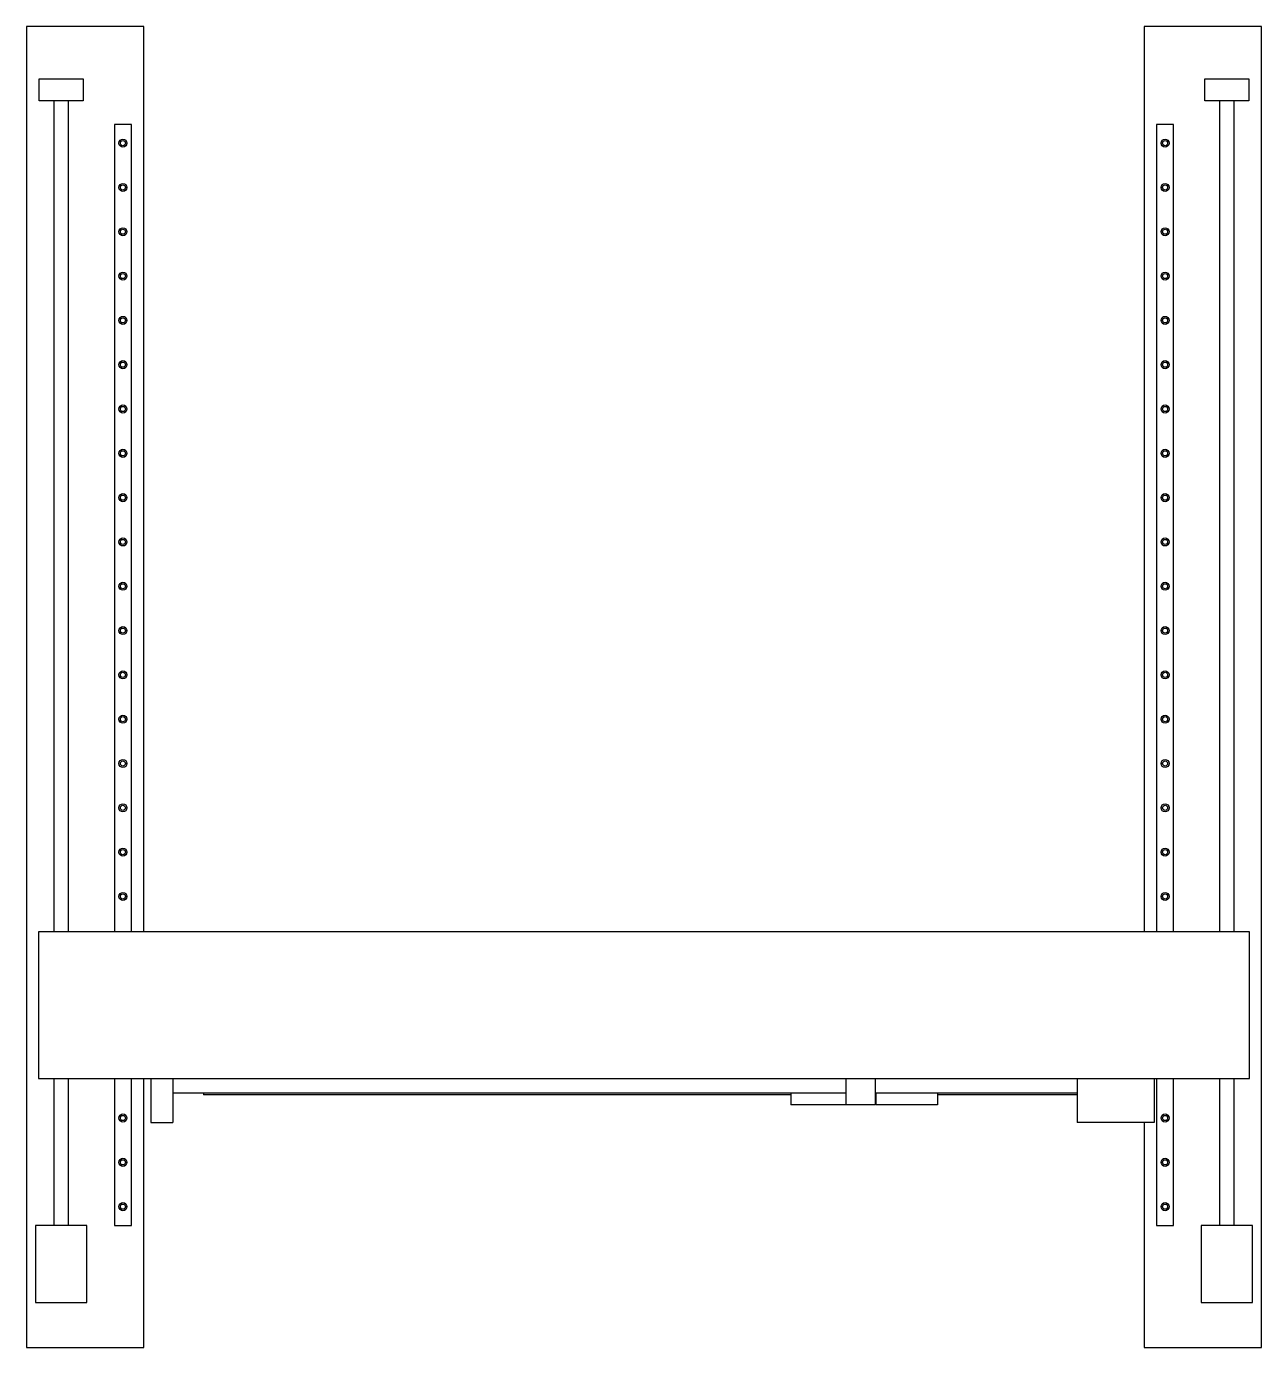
# Model space of a CAD drawing. Header units: millimetres. Extents: x 64 to 233, y 15 to 195.
import ezdxf

# ---------------------------------------------------------------- set-up
doc = ezdxf.new("R2010")
doc.units = ezdxf.units.MM
doc.layers.add('View001', color=7, linetype='CONTINUOUS')

msp = doc.modelspace()

# ---------------------------------------------------------------- linework, layer by layer
at = {"layer": 'View001'}
for p, q in [((64.35, 195), (64.35, 15)), ((80.35, 195), (64.35, 195)), ((80.35, 71.65), (80.35, 195)), ((216.65, 195), (216.65, 71.65)), ((232.65, 195), (216.65, 195)), ((232.65, 15), (232.65, 195)), ((66.1, 187.85), (72.1, 187.85)), ((66.1, 184.85), (66.1, 187.85)), ((72.1, 187.85), (72.1, 184.85)), ((224.9, 187.85), (230.9, 187.85)), ((224.9, 184.85), (224.9, 187.85)), ((230.9, 187.85), (230.9, 184.85)), ((72.1, 184.85), (66.1, 184.85)), ((68.1, 184.85), (68.1, 71.65)), ((70.1, 71.65), (70.1, 184.85)), ((230.9, 184.85), (224.9, 184.85)), ((226.9, 184.85), (226.9, 71.65)), ((228.9, 71.65), (228.9, 184.85)), ((76.35, 181.65), (76.35, 71.65)), ((78.65, 181.65), (76.35, 181.65)), ((78.65, 71.65), (78.65, 181.65)), ((218.35, 181.65), (218.35, 71.65)), ((220.65, 181.65), (218.35, 181.65)), ((220.65, 71.65), (220.65, 181.65)), ((66, 71.65), (66, 51.65)), ((231, 71.65), (66, 71.65)), ((231, 51.65), (231, 71.65)), ((66, 51.65), (231, 51.65)), ((68.1, 51.65), (68.1, 31.65)), ((70.1, 31.65), (70.1, 51.65)), ((76.35, 51.65), (76.35, 31.65)), ((78.65, 31.65), (78.65, 51.65)), ((80.35, 15), (80.35, 51.65)), ((81.3, 51.65), (81.3, 45.65)), ((84.3, 51.65), (84.3, 45.65)), ((176, 51.65), (176, 48.05)), ((180, 51.65), (180, 48.05)), ((207.5, 51.65), (207.5, 45.65)), ((218, 51.65), (218, 45.65)), ((218.35, 51.65), (218.35, 31.65)), ((220.65, 31.65), (220.65, 51.65)), ((226.9, 51.65), (226.9, 31.65)), ((228.9, 31.65), (228.9, 51.65)), ((176, 49.65), (84.3, 49.65)), ((88.5, 49.65), (88.5, 49.45)), ((168.5, 49.45), (88.5, 49.45)), ((168.5, 49.65), (168.5, 48.05)), ((207.5, 49.65), (180, 49.65)), ((180.1, 49.45), (180, 49.45)), ((180.1, 49.65), (180.1, 48.05)), ((188.5, 49.65), (188.5, 48.05)), ((207.5, 49.45), (188.5, 49.45)), ((176, 48.05), (168.5, 48.05)), ((180, 48.05), (176, 48.05)), ((188.5, 48.05), (180.1, 48.05)), ((81.3, 45.65), (84.3, 45.65)), ((218, 45.65), (207.5, 45.65)), ((216.65, 45.65), (216.65, 15)), ((72.6, 31.65), (65.6, 31.65)), ((65.6, 31.65), (65.6, 21.15)), ((72.6, 21.15), (72.6, 31.65)), ((76.35, 31.65), (78.65, 31.65)), ((218.35, 31.65), (220.65, 31.65)), ((231.4, 31.65), (224.4, 31.65)), ((224.4, 31.65), (224.4, 21.15)), ((231.4, 21.15), (231.4, 31.65)), ((65.6, 21.15), (72.6, 21.15)), ((224.4, 21.15), (231.4, 21.15)), ((64.35, 15), (80.35, 15)), ((216.65, 15), (232.65, 15))]:
    msp.add_line(p, q, dxfattribs=at)
for centre, radius in [((77.5, 179.1), 0.55), ((77.5, 179.1), 0.35), ((219.5, 179.1), 0.55), ((219.5, 179.1), 0.35), ((77.5, 173.0625), 0.55), ((77.5, 173.0625), 0.35), ((219.5, 173.0625), 0.55), ((219.5, 173.0625), 0.35), ((77.5, 167.025), 0.55), ((219.5, 167.025), 0.55), ((77.5, 167.025), 0.35), ((219.5, 167.025), 0.35), ((77.5, 160.9875), 0.55), ((77.5, 160.9875), 0.35), ((219.5, 160.9875), 0.55), ((219.5, 160.9875), 0.35), ((77.5, 154.95), 0.55), ((77.5, 154.95), 0.35), ((219.5, 154.95), 0.55), ((219.5, 154.95), 0.35), ((77.5, 148.9125), 0.55), ((219.5, 148.9125), 0.55), ((77.5, 148.9125), 0.35), ((219.5, 148.9125), 0.35), ((77.5, 142.875), 0.55), ((77.5, 142.875), 0.35), ((219.5, 142.875), 0.55), ((219.5, 142.875), 0.35), ((77.5, 136.8375), 0.55), ((77.5, 136.8375), 0.35), ((219.5, 136.8375), 0.55), ((219.5, 136.8375), 0.35), ((77.5, 130.8), 0.55), ((77.5, 130.8), 0.35), ((219.5, 130.8), 0.55), ((219.5, 130.8), 0.35), ((77.5, 124.7625), 0.55), ((77.5, 124.7625), 0.35), ((219.5, 124.7625), 0.55), ((219.5, 124.7625), 0.35), ((77.5, 118.725), 0.55), ((77.5, 118.725), 0.35), ((219.5, 118.725), 0.55), ((219.5, 118.725), 0.35), ((77.5, 112.6875), 0.55), ((77.5, 112.6875), 0.35), ((219.5, 112.6875), 0.55), ((219.5, 112.6875), 0.35), ((77.5, 106.65), 0.55), ((77.5, 106.65), 0.35), ((219.5, 106.65), 0.55), ((219.5, 106.65), 0.35), ((77.5, 100.6125), 0.55), ((77.5, 100.6125), 0.35), ((219.5, 100.6125), 0.55), ((219.5, 100.6125), 0.35), ((77.5, 94.575), 0.55), ((77.5, 94.575), 0.35), ((219.5, 94.575), 0.55), ((219.5, 94.575), 0.35), ((77.5, 88.5375), 0.55), ((77.5, 88.5375), 0.35), ((219.5, 88.5375), 0.55), ((219.5, 88.5375), 0.35), ((77.5, 82.5), 0.55), ((77.5, 82.5), 0.35), ((219.5, 82.5), 0.55), ((219.5, 82.5), 0.35), ((77.5, 76.4625), 0.55), ((77.5, 76.4625), 0.35), ((219.5, 76.4625), 0.55), ((219.5, 76.4625), 0.35), ((77.5, 46.275), 0.55), ((219.5, 46.275), 0.55), ((77.5, 46.275), 0.35), ((219.5, 46.275), 0.35), ((77.5, 40.2375), 0.55), ((77.5, 40.2375), 0.35), ((219.5, 40.2375), 0.55), ((219.5, 40.2375), 0.35), ((77.5, 34.2), 0.55), ((77.5, 34.2), 0.35), ((219.5, 34.2), 0.55), ((219.5, 34.2), 0.35)]:
    msp.add_circle(centre, radius, dxfattribs=at)

doc.saveas('drawing.dxf')
